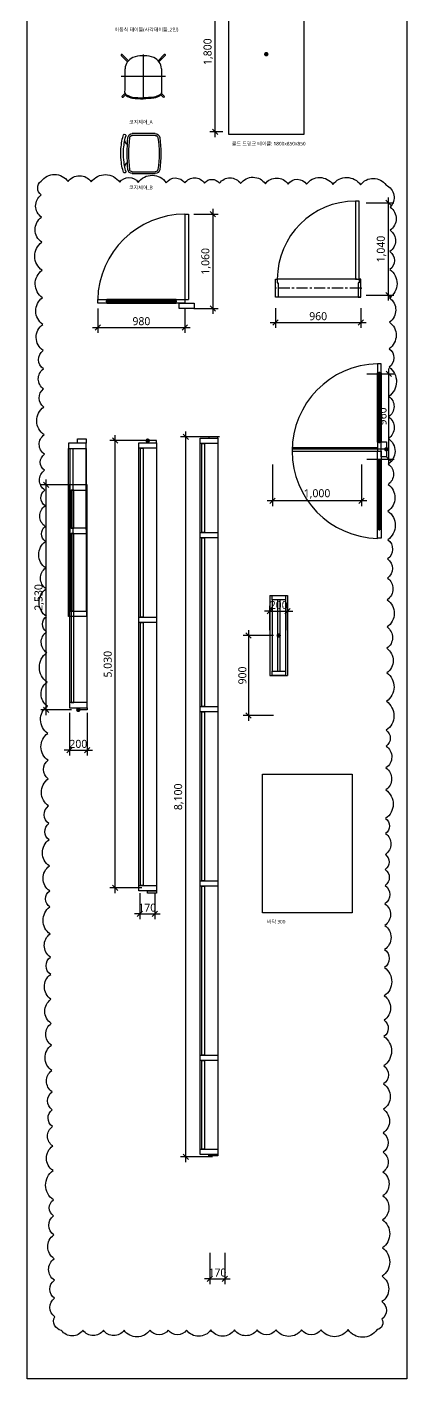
# Model space of a CAD drawing. Header units: millimetres. Extents: x 2064555 to 2090020, y 231383 to 257129.
# Drawn here: x 2064555 to 2068827, y 231383 to 246592 of the extents above; entities that cross this region are included whole.
import ezdxf

# ---------------------------------------------------------------- set-up
doc = ezdxf.new("R2010")
doc.units = ezdxf.units.MM
doc.header["$LTSCALE"] = 100
doc.linetypes.add('CENTER', pattern=[2, 1.25, -0.25, 0.25, -0.25])
doc.layers.add('#GRS_Check', color=61, linetype='Continuous', plot=False)
doc.layers.add('바닥 300', color=6, linetype='Continuous', plot=False)
for name, color, linetype in [('Legend', 255, 'CENTER'), ('WALL 100 CENTERLINE', 1, 'CENTER'), ('가구', 5, 'Continuous'), ('문 1000x960', 5, 'Continuous'), ('문 1040x960', 4, 'Continuous'), ('문 1060x980', 4, 'Continuous'), ('신규', 1, 'Continuous'), ('주방설비', 3, 'Continuous'), ('창문', 4, 'Continuous'), ('커튼월 2530', 5, 'Continuous'), ('커튼월 5090', 5, 'Continuous'), ('커튼월 8100', 5, 'Continuous')]:
    doc.layers.add(name, color=color, linetype=linetype)
doc.styles.add('맑은고딕_보통', font='malgun.ttf')
doc.dimstyles.new('L-60', dxfattribs={"dimscale": 60, "dimtxt": 1.5, "dimasz": 1, "dimexe": 1, "dimexo": 1, "dimgap": 0.4, "dimtad": 1, "dimdec": 0, "dimrnd": 0.05, "dimdsep": 46, "dimlunit": 6, "dimtxsty": '맑은고딕_보통', "dimblk": 'OBLIQUE', "dimcen": 2.5, "dimdle": 1, "dimclrd": 1, "dimclre": 1, "dimclrt": 3, "dimadec": 0, "dimazin": 0, "dimtfac": 1, "dimtdec": 0, "dimtix": 1, "dimtmove": 2, "dimatfit": 3, "dimldrblk": 'DOT', "dimfxl": 1, "dimlwd": -1, "dimlwe": -1, "dimarcsym": 0})

# ---------------------------------------------------------------- blocks, each defined once
blk = doc.blocks.new('_Oblique')
at = {"color": 0, "linetype": 'ByBlock', "lineweight": -2}
blk.add_line((-0.5, -0.5), (0.5, 0.5), dxfattribs=at)
blk = doc.blocks.new('*D21')
at = {"color": 1, "transparency": 16777216}
for p, q in [((2066757, 247214), (2066611, 247214)), ((2066671, 245354), (2066671, 247274)), ((2066757, 245414), (2066611, 245414))]:
    blk.add_line(p, q, dxfattribs=at)
at = {"layer": 'DEFPOINTS', "color": 0, "transparency": 16777216}
for p in [(2066671, 247214), (2066817, 247214), (2066817, 245414)]:
    blk.add_point(p, dxfattribs=at)
at = {"color": 1, "transparency": 16777216, "xscale": 60, "yscale": 60, "zscale": 60}
for p, rotation in [((2066671, 247214), 90), ((2066671, 245414), 270)]:
    blk.add_blockref('_Oblique', p, dxfattribs=dict(at, rotation=rotation))
at = {"color": 3, "transparency": 16777216, "insert": (2066593, 246314), "char_height": 90, "attachment_point": 5, "rotation": 90, "style": '맑은고딕_보통'}
blk.add_mtext('1,800', dxfattribs=at)
blk = doc.blocks.new('_Dot')
at = {"color": 0, "linetype": 'ByBlock', "lineweight": -2}
blk.add_line((-0.5, 0), (-1, 0), dxfattribs=at)
at = {"color": 0, "linetype": 'ByBlock', "const_width": 0.5}
blk.add_lwpolyline([(-0.25, 0, 1), (0.25, 0, 1)], format="xyb", close=True, dxfattribs=at)
blk = doc.blocks.new('콜드 드링크 테이블 1800x850x850')
at = {"const_width": 25}
blk.add_lwpolyline([(-12.5, 0, 1), (12.5, 0, 1)], format="xyb", close=True, dxfattribs=at)
at = {"layer": '주방설비', "color": 2}
blk.add_lwpolyline([(-900, -425), (900, -425), (900, 425), (-900, 425)], close=True, dxfattribs=at)
blk = doc.blocks.new('코지체어-A')
at = {"layer": '가구', "color": 5, "linetype": 'Continuous'}
for p, q in [((-247, 236), (-177, 167)), ((-237, 247), (-167, 178)), ((237, 247), (167, 178)), ((247, 236), (177, 167)), ((-205, -189), (-237, -221)), ((-199, -204), (-226, -231)), ((199, -204), (226, -231)), ((205, -189), (237, -221))]:
    blk.add_line(p, q, dxfattribs=at)
at = {"layer": '가구', "color": 3, "linetype": 'Continuous'}
blk.add_line((0, 234), (-12, 234), dxfattribs=at)
at = {"layer": '가구', "lineweight": -3}
for p, q in [((0, 249), (0, -249)), ((249, 0), (-249, 0))]:
    blk.add_line(p, q, dxfattribs=at)
at = {"layer": '가구', "color": 4, "linetype": 'Continuous'}
blk.add_line((0, 234), (12, 234), dxfattribs=at)
for points in [[(-205, -178, 0.256845), (-192, -213, 0.121574), (-121, -243, 0.031027), (0, -249)], [(-205, -178, 0.221585), (-187, -206, 0.085947), (-119, -232, 0.030935), (0, -238, 0.030935)], [(205, -178, -0.256845), (192, -213, -0.121574), (121, -243, -0.031027), (0, -249)], [(205, -178, -0.221585), (187, -206, -0.085947), (119, -232, -0.030935), (0, -238, -0.030935)]]:
    blk.add_lwpolyline(points, format="xyb", dxfattribs=at)
at = {"layer": '가구', "color": 5, "linetype": 'Continuous'}
for centre, start, end in [((-242, 242), 45.3113, 225.3113), ((242, 242), 314.6887, 134.6887), ((-232, -226), 134.6876, 314.6876), ((232, -226), 225.3124, 45.3124)]:
    blk.add_arc(centre, 7.5, start, end, dxfattribs=at)
at = {"layer": '가구', "color": 4, "linetype": 'Continuous'}
for centre, radius, start, end in [((-59, 81), 145, 113.6838, 177.6253), ((-8, -70), 304, 90.639, 111.0662), ((9, -70), 304, 68.9338, 89.361), ((60, 81), 145, 2.3747, 66.3162), ((-5132, 33), 4928, 359.2988, 0.6305), ((5132, 33), 4928, 179.3695, 180.7012), ((-10139, -43), 9935, 359.2165, 0.0881), ((10139, -43), 9935, 179.911, 180.7826)]:
    blk.add_arc(centre, radius, start, end, dxfattribs=at)
blk = doc.blocks.new('코지체어-B')
at = {"layer": '가구'}
for p, q in [((-225, -129), (-225, 129)), ((225, 129), (225, -129))]:
    blk.add_line(p, q, dxfattribs=at)
at = {"layer": '가구', "color": 252}
for p, q in [((-205, -129), (-205, 129)), ((205, 129), (205, -129))]:
    blk.add_line(p, q, dxfattribs=at)
at = {"layer": '가구'}
for centre, radius, start, end in [((-175, 129), 50, 95.1035, 180), ((-202, 215), 15.1, 122.317, 290.8575), ((-119, -3), 248, 104.3624, 111.4315), ((-119, -3), 218, 104.3624, 110.7185), ((-40, -312), 567, 96.0543, 104.3624), ((0, -1699), 1886, 84.5415, 95.4585), ((-40, -312), 537, 96.0543, 104.3624), ((-300, -72), 327, 51.6297, 61.2107), ((-12, -389), 647, 90.0018, 97.7778), ((-12, -390), 618, 90.0019, 97.8424), ((-13, -809), 1037, 83.9457, 90), ((-13, -809), 1067, 83.9457, 90), ((300, -72), 327, 118.7893, 128.3703), ((40, -312), 537, 75.6376, 83.9457), ((40, -312), 567, 75.6376, 83.9457), ((119, -3), 218, 69.2634, 75.6376), ((175, 129), 50, 0, 84.8965), ((119, -3), 248, 68.5685, 75.6376), ((202, 215), 15.1, 249.1425, 57.683), ((-175, -129), 50, 180, 262.0259), ((175, -129), 50, 277.9741, 0), ((0, 1036), 1228, 261.48, 278.52)]:
    blk.add_arc(centre, radius, start, end, dxfattribs=at)
at = {"layer": '가구', "color": 252}
for centre, radius, start, end in [((-175, 129), 30, 95.1035, 180), ((0, -1699), 1866, 84.5415, 95.4585), ((175, 129), 30, 0, 84.8965), ((-175, -129), 30, 180, 262.0259), ((175, -129), 30, 277.9741, 0), ((0, 1036), 1208, 261.48, 278.52)]:
    blk.add_arc(centre, radius, start, end, dxfattribs=at)
blk = doc.blocks.new('*D38')
at = {"layer": '#GRS_Check', "color": 1, "transparency": 16777216}
for p, q in [((2067349, 243430), (2067349, 243207)), ((2068309, 243430), (2068309, 243207)), ((2067289, 243267), (2068369, 243267))]:
    blk.add_line(p, q, dxfattribs=at)
at = {"layer": 'DEFPOINTS', "color": 0, "transparency": 16777216}
for p in [(2067349, 243490), (2068309, 243490), (2068309, 243267)]:
    blk.add_point(p, dxfattribs=at)
at = {"layer": '#GRS_Check', "color": 1, "transparency": 16777216, "xscale": 60, "yscale": 60, "zscale": 60, "rotation": 180}
blk.add_blockref('_Oblique', (2067349, 243267), dxfattribs=at)
at = {"layer": '#GRS_Check', "color": 1, "transparency": 16777216, "xscale": 60, "yscale": 60, "zscale": 60}
blk.add_blockref('_Oblique', (2068309, 243267), dxfattribs=at)
at = {"layer": '#GRS_Check', "color": 3, "transparency": 16777216, "insert": (2067829, 243338), "char_height": 90, "attachment_point": 5, "style": '맑은고딕_보통'}
blk.add_mtext('960', dxfattribs=at)
blk = doc.blocks.new('*U56')
at = {"const_width": 12.5}
blk.add_lwpolyline([(-6, 0, 1), (6, 0, 1)], format="xyb", close=True, dxfattribs=at)
at = {"layer": 'WALL 100 CENTERLINE'}
blk.add_line((0, 0), (-960, 0), dxfattribs=at)
at = {"layer": '문 1040x960'}
for p, q in [((-20, 980), (-60, 980)), ((-60, 980), (-60, 100)), ((-20, 100), (-20, 980)), ((-960, -100), (-960, 100)), ((-960, 100), (-940, 100)), ((-40, 100), (-940, 100)), ((-940, 100), (-940, 60)), ((-940, 60), (-930, 60)), ((-930, 60), (-930, -100)), ((-60, 100), (-20, 100)), ((-20, 60), (-30, 60)), ((-30, 60), (-30, -100)), ((0, 100), (-20, 100)), ((-20, 100), (-20, 60)), ((0, -100), (0, 100)), ((-930, -100), (-960, -100)), ((-10, -100), (-930, -100)), ((-30, -100), (0, -100))]:
    blk.add_line(p, q, dxfattribs=at)
at = {"layer": '문 1040x960', "ltscale": 50}
blk.add_line((-960, -100), (-960, 100), dxfattribs=at)
at = {"layer": '문 1040x960', "ltscale": 3}
blk.add_arc((-60, 100), 880, 90, 180, dxfattribs=at)
blk = doc.blocks.new('*U73')
at = {"layer": '문 1000x960'}
for p, q in [((-1060, 20), (-100, 20)), ((0, 0), (-1060, 0)), ((-1060, -20), (-100, -20)), ((0, -60), (0, -60))]:
    blk.add_line(p, q, dxfattribs=at)
for points in [[(-60, 960), (-100, 960), (-100, -20), (-60, -20)], [(-60, 860), (-60, 80), (-100, 80), (-100, 860)], [(-74, 867), (-74, 74), (-86, 74), (-86, 867)], [(0, -85), (-60, -85), (-60, 85), (0, 85)], [(-60, -1000), (-100, -1000), (-100, -20), (-60, -20)], [(-60, -900), (-60, -120), (-100, -120), (-100, -900)], [(-74, -907), (-74, -114), (-86, -114), (-86, -907)]]:
    blk.add_lwpolyline(points, close=True, dxfattribs=at)
at = {"layer": '문 1000x960', "const_width": 25}
blk.add_lwpolyline([(-12, 0, 1), (12, 0, 1)], format="xyb", close=True, dxfattribs=at)
at = {"layer": '문 1000x960'}
for start, end in [(91.293, 179.99), (180.01, 268.707)]:
    blk.add_arc((-78, -20), 982, start, end, dxfattribs=at)
blk = doc.blocks.new('*U54')
at = {"layer": '커튼월 2530', "color": 5}
for p, q in [((-99, -915), (-100, 915)), ((100, 915), (101, -885)), ((101, -915), (100, 915))]:
    blk.add_line(p, q, dxfattribs=at)
at = {"layer": '커튼월 2530'}
for points in [[(-100, 975), (-100, 915), (100, 915), (100, 975)], [(-49, -915), (-79, -915), (-80, 915), (-50, 915)], [(-99, -975), (-99, -915), (101, -915), (101, -975)]]:
    blk.add_lwpolyline(points, close=True, dxfattribs=at)
at = {"layer": '커튼월 2530', "ltscale": 2}
blk.add_lwpolyline([(100, 1025), (100, 975), (0, 975), (0, 1025)], close=True, dxfattribs=at)
blk = doc.blocks.new('커튼월 8100')
at = {"layer": '커튼월 8100', "color": 5}
for p, q in [((-200, -1075), (-200, -75)), ((0, -75), (0, -1075)), ((-200, -3035), (-200, -1135)), ((0, -1135), (0, -3035)), ((-200, -4995), (-200, -3095)), ((0, -3095), (0, -4995)), ((-200, -6955), (-200, -5055)), ((0, -5055), (0, -6955)), ((-200, -8015), (-200, -7015)), ((0, -7015), (0, -8015))]:
    blk.add_line(p, q, dxfattribs=at)
at = {"layer": '커튼월 8100', "ltscale": 2}
for points in [[(0, -15), (0, 0), (-100, 0), (-100, -15)], [(0, -8075), (0, -8090), (-100, -8090), (-100, -8075)]]:
    blk.add_lwpolyline(points, close=True, dxfattribs=at)
at = {"layer": '커튼월 8100'}
for points in [[(-200, -75), (-200, -15), (0, -15), (0, -75)], [(-150, -1075), (-180, -1075), (-180, -75), (-150, -75)], [(-200, -1135), (-200, -1075), (0, -1075), (0, -1135)], [(-150, -3035), (-180, -3035), (-180, -1135), (-150, -1135)], [(-200, -3095), (-200, -3035), (0, -3035), (0, -3095)], [(-150, -4995), (-180, -4995), (-180, -3095), (-150, -3095)], [(-200, -5055), (-200, -4995), (0, -4995), (0, -5055)], [(-150, -6955), (-180, -6955), (-180, -5055), (-150, -5055)], [(-200, -7015), (-200, -6955), (0, -6955), (0, -7015)], [(-150, -8015), (-180, -8015), (-180, -7015), (-150, -7015)], [(-200, -8075), (-200, -8015), (0, -8015), (0, -8075)]]:
    blk.add_lwpolyline(points, close=True, dxfattribs=at)
blk = doc.blocks.new('*U60')
at = {"const_width": 25}
blk.add_lwpolyline([(-12, 0, 1), (13, 0, 1)], format="xyb", close=True, dxfattribs=at)
at = {"layer": '커튼월 5090', "color": 5}
for p, q in [((85, 100), (1985, 100)), ((2045, 100), (5005, 100)), ((1985, -100), (85, -100)), ((5005, -100), (2045, -100))]:
    blk.add_line(p, q, dxfattribs=at)
at = {"layer": '커튼월 5090', "ltscale": 2}
for points in [[(25, 100), (0, 100), (0, 0), (25, 0)], [(5065, 100), (5090, 100), (5090, -1), (5065, -1)]]:
    blk.add_lwpolyline(points, close=True, dxfattribs=at)
at = {"layer": '커튼월 5090'}
for points in [[(85, -100), (25, -100), (25, 100), (85, 100)], [(2045, -100), (1985, -100), (1985, 100), (2045, 100)], [(5065, -100), (5005, -100), (5005, 100), (5065, 100)], [(1985, -50), (1985, -80), (85, -80), (85, -50)], [(5005, -50), (5005, -80), (2045, -80), (2045, -50)]]:
    blk.add_lwpolyline(points, close=True, dxfattribs=at)
blk = doc.blocks.new('*D39')
at = {"color": 1, "transparency": 16777216}
for p, q in [((2068369, 244614), (2068679, 244614)), ((2068619, 243514), (2068619, 244674)), ((2068369, 243574), (2068679, 243574))]:
    blk.add_line(p, q, dxfattribs=at)
at = {"layer": 'DEFPOINTS', "color": 0, "transparency": 16777216}
for p in [(2068309, 244614), (2068619, 244614), (2068309, 243574)]:
    blk.add_point(p, dxfattribs=at)
at = {"color": 1, "transparency": 16777216, "xscale": 60, "yscale": 60, "zscale": 60}
for p, rotation in [((2068619, 244614), 90), ((2068619, 243574), 270)]:
    blk.add_blockref('_Oblique', p, dxfattribs=dict(at, rotation=rotation))
at = {"color": 3, "transparency": 16777216, "insert": (2068541, 244094), "char_height": 90, "attachment_point": 5, "rotation": 90, "style": '맑은고딕_보통'}
blk.add_mtext('1,040', dxfattribs=at)
blk = doc.blocks.new('*D40')
at = {"color": 1, "transparency": 16777216}
for p, q in [((2065351, 243426), (2065351, 243152)), ((2066331, 243426), (2066331, 243152)), ((2065291, 243212), (2066391, 243212))]:
    blk.add_line(p, q, dxfattribs=at)
at = {"layer": 'DEFPOINTS', "color": 0, "transparency": 16777216}
for p in [(2065351, 243486), (2066331, 243486), (2066331, 243212)]:
    blk.add_point(p, dxfattribs=at)
at = {"color": 1, "transparency": 16777216, "xscale": 60, "yscale": 60, "zscale": 60, "rotation": 180}
blk.add_blockref('_Oblique', (2065351, 243212), dxfattribs=at)
at = {"color": 1, "transparency": 16777216, "xscale": 60, "yscale": 60, "zscale": 60}
blk.add_blockref('_Oblique', (2066331, 243212), dxfattribs=at)
at = {"color": 3, "transparency": 16777216, "insert": (2065841, 243282), "char_height": 90, "attachment_point": 5, "style": '맑은고딕_보통'}
blk.add_mtext('980', dxfattribs=at)
blk = doc.blocks.new('*D41')
at = {"color": 1, "transparency": 16777216}
for p, q in [((2066431, 244486), (2066706, 244486)), ((2066646, 244546), (2066646, 243366)), ((2066431, 243426), (2066706, 243426))]:
    blk.add_line(p, q, dxfattribs=at)
at = {"layer": 'DEFPOINTS', "color": 0, "transparency": 16777216}
for p in [(2066371, 244486), (2066371, 243426), (2066646, 243426)]:
    blk.add_point(p, dxfattribs=at)
at = {"color": 1, "transparency": 16777216, "xscale": 60, "yscale": 60, "zscale": 60}
for p, rotation in [((2066646, 244486), 90), ((2066646, 243426), 270)]:
    blk.add_blockref('_Oblique', p, dxfattribs=dict(at, rotation=rotation))
at = {"color": 3, "transparency": 16777216, "insert": (2066568, 243956), "char_height": 90, "attachment_point": 5, "rotation": 90, "style": '맑은고딕_보통'}
blk.add_mtext('1,060', dxfattribs=at)
blk = doc.blocks.new('문 1060X980')
at = {"layer": '문 1060x980'}
for p, q in [((-105, 1060), (-105, 100)), ((-105, 1060), (-65, 1060)), ((-65, 1060), (-65, 100)), ((-145, 0), (-145, 0)), ((-105, 100), (-65, 100))]:
    blk.add_line(p, q, dxfattribs=at)
for points in [[(-1085, 60), (-1085, 100), (-105, 100), (-105, 60)], [(-992, 74), (-199, 74), (-199, 86), (-992, 86)], [(-985, 60), (-205, 60), (-205, 100), (-985, 100)], [(-170, 0), (-170, 60), (0, 60), (0, 0)]]:
    blk.add_lwpolyline(points, close=True, dxfattribs=at)
blk.add_arc((-105, 78), 982, 90.01, 178.707, dxfattribs=at)
blk = doc.blocks.new('*D43')
at = {"color": 1, "transparency": 16777216}
for p, q in [((2068623, 241672), (2068623, 242752)), ((2068376, 242692), (2068683, 242692)), ((2068376, 241732), (2068683, 241732))]:
    blk.add_line(p, q, dxfattribs=at)
at = {"layer": 'DEFPOINTS', "color": 0, "transparency": 16777216}
for p in [(2068316, 242692), (2068623, 242692), (2068316, 241732)]:
    blk.add_point(p, dxfattribs=at)
at = {"color": 1, "transparency": 16777216, "xscale": 60, "yscale": 60, "zscale": 60}
for p, rotation in [((2068623, 242692), 90), ((2068623, 241732), 270)]:
    blk.add_blockref('_Oblique', p, dxfattribs=dict(at, rotation=rotation))
at = {"color": 3, "transparency": 16777216, "insert": (2068553, 242212), "char_height": 90, "attachment_point": 5, "rotation": 90, "style": '맑은고딕_보통'}
blk.add_mtext('960', dxfattribs=at)
blk = doc.blocks.new('*D44')
at = {"color": 1, "transparency": 16777216}
for p, q in [((2067316, 241672), (2067316, 241201)), ((2068316, 241672), (2068316, 241201)), ((2068376, 241261), (2067256, 241261))]:
    blk.add_line(p, q, dxfattribs=at)
at = {"layer": 'DEFPOINTS', "color": 0, "transparency": 16777216}
for p in [(2067316, 241732), (2068316, 241732), (2067316, 241261)]:
    blk.add_point(p, dxfattribs=at)
at = {"color": 1, "transparency": 16777216, "xscale": 60, "yscale": 60, "zscale": 60, "rotation": 180}
blk.add_blockref('_Oblique', (2067316, 241261), dxfattribs=at)
at = {"color": 1, "transparency": 16777216, "xscale": 60, "yscale": 60, "zscale": 60}
blk.add_blockref('_Oblique', (2068316, 241261), dxfattribs=at)
at = {"color": 3, "transparency": 16777216, "insert": (2067816, 241339), "char_height": 90, "attachment_point": 5, "style": '맑은고딕_보통'}
blk.add_mtext('1,000', dxfattribs=at)
blk = doc.blocks.new('*D45')
at = {"color": 1, "transparency": 16777216}
for p, q in [((2065101, 241440), (2064710, 241440)), ((2064770, 238850), (2064770, 241500)), ((2065057, 238910), (2064710, 238910))]:
    blk.add_line(p, q, dxfattribs=at)
at = {"layer": 'DEFPOINTS', "color": 0, "transparency": 16777216}
for p in [(2064770, 241440), (2065161, 241440), (2065117, 238910)]:
    blk.add_point(p, dxfattribs=at)
at = {"color": 1, "transparency": 16777216, "xscale": 60, "yscale": 60, "zscale": 60}
for p, rotation in [((2064770, 241440), 90), ((2064770, 238910), 270)]:
    blk.add_blockref('_Oblique', p, dxfattribs=dict(at, rotation=rotation))
at = {"color": 3, "transparency": 16777216, "insert": (2064692, 240175), "char_height": 90, "attachment_point": 5, "rotation": 90, "style": '맑은고딕_보통'}
blk.add_mtext('2,530', dxfattribs=at)
blk = doc.blocks.new('*D46')
at = {"color": 1, "transparency": 16777216}
for p, q in [((2065548, 236848), (2065548, 241999)), ((2065892, 241939), (2065488, 241939)), ((2065847, 236908), (2065488, 236908))]:
    blk.add_line(p, q, dxfattribs=at)
at = {"layer": 'DEFPOINTS', "color": 0, "transparency": 16777216}
for p in [(2065548, 241939), (2065952, 241939), (2065907, 236908)]:
    blk.add_point(p, dxfattribs=at)
at = {"color": 1, "transparency": 16777216, "xscale": 60, "yscale": 60, "zscale": 60}
for p, rotation in [((2065548, 241939), 90), ((2065548, 236908), 270)]:
    blk.add_blockref('_Oblique', p, dxfattribs=dict(at, rotation=rotation))
at = {"color": 3, "transparency": 16777216, "insert": (2065470, 239424), "char_height": 90, "attachment_point": 5, "rotation": 90, "style": '맑은고딕_보통'}
blk.add_mtext('5,030', dxfattribs=at)
blk = doc.blocks.new('*D47')
at = {"color": 1, "transparency": 16777216}
for p, q in [((2066721, 241982), (2066280, 241982)), ((2066340, 233822), (2066340, 242042)), ((2066641, 233882), (2066280, 233882))]:
    blk.add_line(p, q, dxfattribs=at)
at = {"layer": 'DEFPOINTS', "color": 0, "transparency": 16777216}
for p in [(2066340, 241982), (2066781, 241982), (2066701, 233882)]:
    blk.add_point(p, dxfattribs=at)
at = {"color": 1, "transparency": 16777216, "xscale": 60, "yscale": 60, "zscale": 60}
for p, rotation in [((2066340, 241982), 90), ((2066340, 233882), 270)]:
    blk.add_blockref('_Oblique', p, dxfattribs=dict(at, rotation=rotation))
at = {"color": 3, "transparency": 16777216, "insert": (2066262, 237932), "char_height": 90, "attachment_point": 5, "rotation": 90, "style": '맑은고딕_보통'}
blk.add_mtext('8,100', dxfattribs=at)
blk = doc.blocks.new('*D48')
at = {"color": 1, "transparency": 16777216}
for p, q in [((2065032, 238875), (2065032, 238397)), ((2065232, 238875), (2065232, 238397)), ((2065032, 238457), (2064972, 238457)), ((2065032, 238457), (2065232, 238457)), ((2065232, 238457), (2065292, 238457))]:
    blk.add_line(p, q, dxfattribs=at)
at = {"layer": 'DEFPOINTS', "color": 0, "transparency": 16777216}
for p in [(2065032, 238935), (2065232, 238935), (2065232, 238457)]:
    blk.add_point(p, dxfattribs=at)
at = {"color": 1, "transparency": 16777216, "xscale": 60, "yscale": 60, "zscale": 60}
blk.add_blockref('_Oblique', (2065032, 238457), dxfattribs=at)
at = {"color": 1, "transparency": 16777216, "xscale": 60, "yscale": 60, "zscale": 60, "rotation": 180}
blk.add_blockref('_Oblique', (2065232, 238457), dxfattribs=at)
at = {"color": 3, "transparency": 16777216, "insert": (2065132, 238527), "char_height": 90, "attachment_point": 5, "style": '맑은고딕_보통'}
blk.add_mtext('200', dxfattribs=at)
blk = doc.blocks.new('*D49')
at = {"color": 1, "transparency": 16777216}
for p, q in [((2065822, 236848), (2065822, 236555)), ((2065992, 236848), (2065992, 236555)), ((2065822, 236615), (2065762, 236615)), ((2065822, 236615), (2065992, 236615)), ((2065992, 236615), (2066052, 236615))]:
    blk.add_line(p, q, dxfattribs=at)
at = {"layer": 'DEFPOINTS', "color": 0, "transparency": 16777216}
for p in [(2065822, 236908), (2065992, 236908), (2065992, 236615)]:
    blk.add_point(p, dxfattribs=at)
at = {"color": 1, "transparency": 16777216, "xscale": 60, "yscale": 60, "zscale": 60}
blk.add_blockref('_Oblique', (2065822, 236615), dxfattribs=at)
at = {"color": 1, "transparency": 16777216, "xscale": 60, "yscale": 60, "zscale": 60, "rotation": 180}
blk.add_blockref('_Oblique', (2065992, 236615), dxfattribs=at)
at = {"color": 3, "transparency": 16777216, "insert": (2065907, 236685), "char_height": 90, "attachment_point": 5, "style": '맑은고딕_보통'}
blk.add_mtext('170', dxfattribs=at)
blk = doc.blocks.new('*D50')
at = {"color": 1, "transparency": 16777216}
for p, q in [((2066611, 232804), (2066611, 232449)), ((2066781, 232804), (2066781, 232449)), ((2066611, 232509), (2066551, 232509)), ((2066611, 232509), (2066781, 232509)), ((2066781, 232509), (2066841, 232509))]:
    blk.add_line(p, q, dxfattribs=at)
at = {"layer": 'DEFPOINTS', "color": 0, "transparency": 16777216}
for p in [(2066611, 232864), (2066781, 232864), (2066781, 232509)]:
    blk.add_point(p, dxfattribs=at)
at = {"color": 1, "transparency": 16777216, "xscale": 60, "yscale": 60, "zscale": 60}
blk.add_blockref('_Oblique', (2066611, 232509), dxfattribs=at)
at = {"color": 1, "transparency": 16777216, "xscale": 60, "yscale": 60, "zscale": 60, "rotation": 180}
blk.add_blockref('_Oblique', (2066781, 232509), dxfattribs=at)
at = {"color": 3, "transparency": 16777216, "insert": (2066696, 232580), "char_height": 90, "attachment_point": 5, "style": '맑은고딕_보통'}
blk.add_mtext('170', dxfattribs=at)
blk = doc.blocks.new('*U80')
at = {"const_width": 25}
blk.add_lwpolyline([(-12, 0, 1), (13, 0, 1)], format="xyb", close=True, dxfattribs=at)
at = {"layer": '창문'}
for p, q in [((-450, 100), (450, 100)), ((-400, 75), (400, 75)), ((-400, 12), (400, 12)), ((-450, -100), (450, -100)), ((-400, -12), (400, -12)), ((-400, -75), (400, -75))]:
    blk.add_line(p, q, dxfattribs=at)
at = {"layer": '창문', "ltscale": 2}
for p, q in [((-450, -100), (-450, 100)), ((450, -100), (450, 100))]:
    blk.add_line(p, q, dxfattribs=at)
at = {"layer": '창문'}
for points in [[(-400, -75), (-450, -75), (-450, 75), (-400, 75)], [(450, -75), (400, -75), (400, 75), (450, 75)]]:
    blk.add_lwpolyline(points, close=True, dxfattribs=at)
blk = doc.blocks.new('*D52')
at = {"color": 1, "transparency": 16777216}
for p, q in [((2067325, 239747), (2066987, 239747)), ((2067047, 239807), (2067047, 238787)), ((2067325, 238847), (2066987, 238847))]:
    blk.add_line(p, q, dxfattribs=at)
at = {"layer": 'DEFPOINTS', "color": 0, "transparency": 16777216}
for p in [(2067385, 239747), (2067047, 238847), (2067385, 238847)]:
    blk.add_point(p, dxfattribs=at)
at = {"color": 1, "transparency": 16777216, "xscale": 60, "yscale": 60, "zscale": 60}
for p, rotation in [((2067047, 239747), 90), ((2067047, 238847), 270)]:
    blk.add_blockref('_Oblique', p, dxfattribs=dict(at, rotation=rotation))
at = {"color": 3, "transparency": 16777216, "insert": (2066977, 239297), "char_height": 90, "attachment_point": 5, "rotation": 90, "style": '맑은고딕_보통'}
blk.add_mtext('900', dxfattribs=at)
blk = doc.blocks.new('*D53')
at = {"color": 1, "transparency": 16777216}
for p, q in [((2067285, 240019), (2067225, 240019)), ((2067285, 239807), (2067285, 240079)), ((2067285, 240019), (2067485, 240019)), ((2067485, 239807), (2067485, 240079)), ((2067485, 240019), (2067545, 240019))]:
    blk.add_line(p, q, dxfattribs=at)
at = {"layer": 'DEFPOINTS', "color": 0, "transparency": 16777216}
for p in [(2067485, 240019), (2067285, 239747), (2067485, 239747)]:
    blk.add_point(p, dxfattribs=at)
at = {"color": 1, "transparency": 16777216, "xscale": 60, "yscale": 60, "zscale": 60}
blk.add_blockref('_Oblique', (2067285, 240019), dxfattribs=at)
at = {"color": 1, "transparency": 16777216, "xscale": 60, "yscale": 60, "zscale": 60, "rotation": 180}
blk.add_blockref('_Oblique', (2067485, 240019), dxfattribs=at)
at = {"color": 3, "transparency": 16777216, "insert": (2067385, 240089), "char_height": 90, "attachment_point": 5, "style": '맑은고딕_보통'}
blk.add_mtext('200', dxfattribs=at)
blk = doc.blocks.new('*U59')
at = {"layer": '커튼월 2530', "color": 5}
for p, q in [((85, 100), (1985, 100)), ((2045, 100), (2470, 100)), ((1985, -100), (85, -100)), ((2470, -100), (2045, -100))]:
    blk.add_line(p, q, dxfattribs=at)
at = {"layer": '커튼월 2530', "const_width": 25}
blk.add_lwpolyline([(-12, 0, 1), (12, 0, 1)], format="xyb", close=True, dxfattribs=at)
at = {"layer": '커튼월 2530', "ltscale": 2}
blk.add_lwpolyline([(25, 100), (0, 100), (0, 0), (25, 0)], close=True, dxfattribs=at)
at = {"layer": '커튼월 2530'}
for points in [[(85, -100), (25, -100), (25, 100), (85, 100)], [(2045, -100), (1985, -100), (1985, 100), (2045, 100)], [(2530, -100), (2470, -100), (2470, 100), (2530, 100)], [(1985, -50), (1985, -80), (85, -80), (85, -50)], [(2470, -50), (2470, -80), (2045, -80), (2045, -50)]]:
    blk.add_lwpolyline(points, close=True, dxfattribs=at)

msp = doc.modelspace()

# ---------------------------------------------------------------- linework, layer by layer
at = {"layer": 'Legend', "linetype": 'ByBlock'}
msp.add_lwpolyline([(2064555.3, 256318.1), (2068827.1, 256318.1), (2068827.1, 231383.4), (2064555.3, 231383.4)], close=True, dxfattribs=at)
at = {"layer": '바닥 300'}
msp.add_lwpolyline([(2067201, 238187.9), (2068211.9, 238187.9), (2068211.9, 236627.5), (2067201, 236627.5)], close=True, dxfattribs=at)
at = {"layer": '신규'}
msp.add_lwpolyline([(2064713.7, 244856.1, -0.5205671), (2065015.8, 244852.8, -0.5205671), (2065277, 244849.9, -0.5205671), (2065597.1, 244846.4, -0.5205671), (2065804.9, 244844.1, -0.5205671), (2066120.2, 244840.6, -0.5205671), (2066327.9, 244838.3, -0.5205671), (2066551.4, 244835.8, -0.5205671), (2066718.1, 244834, -0.5205671), (2066957.3, 244831.3, -0.5205671), (2067235.4, 244828.3, -0.5205671), (2067490.1, 244825.5, -0.5205671), (2067697.5, 244823.2, -0.5205671), (2067994.8, 244819.9, -0.5205671), (2068306, 244816.4, -0.5205671), (2068592, 244813.3, -0.5205671), (2068638.8, 244565.3, -0.5205671), (2068636.8, 244305, -0.5205671), (2068635, 244065, -0.5205671), (2068633.5, 243864.2, -0.5205671), (2068631.1, 243544.8, -0.5205671), (2068629.1, 243272.2, -0.5205671), (2068626.9, 242973.4, -0.5205671), (2068625.3, 242764.5, -0.5205671), (2068622.8, 242437.2, -0.5205671), (2068621.1, 242206.5, -0.5205671), (2068619.3, 241962.7, -0.5205671), (2068617.1, 241674.6, -0.5205671), (2068615.4, 241446.3, -0.5205671), (2068613.2, 241146.2, -0.5205671), (2068610.8, 240823.8, -0.5205671), (2068609.1, 240607.7, -0.5205671), (2068607.5, 240393.1, -0.5205671), (2068605.7, 240148.9, -0.5205671), (2068603.4, 239842.5, -0.5205671), (2068601.6, 239602.8, -0.5205671), (2068599.5, 239326.8, -0.5205671), (2068597.1, 239006.4, -0.5205671), (2068594.7, 238680.2, -0.5205671), (2068593.4, 238503, -0.5205671), (2068591.5, 238257.4, -0.5205671), (2068589.7, 238009.7, -0.5205671), (2068587.2, 237688.1, -0.5205671), (2068586, 237518.7, -0.5205671), (2068584.2, 237282.7, -0.5205671), (2068583, 237115.1, -0.5205671), (2068581.6, 236936, -0.5205671), (2068580.1, 236729, -0.5205671), (2068578.2, 236486, -0.5205671), (2068576.2, 236214.2, -0.5205671), (2068574.7, 236010.6, -0.5205671), (2068572.3, 235693.5, -0.5205671), (2068570.2, 235418.5, -0.5205671), (2068568.9, 235235, -0.5205671), (2068566.4, 234905.4, -0.5205671), (2068564.9, 234702.4, -0.5205671), (2068562.7, 234416.6, -0.5205671), (2068560.7, 234152, -0.5205671), (2068559.1, 233933.5, -0.5205671), (2068557.4, 233712.6, -0.5205671), (2068555.4, 233444.2, -0.5205671), (2068553.4, 233172.9, -0.5205671), (2068551.1, 232859, -0.5205671), (2068548.7, 232539.2, -0.5205671), (2068546.5, 232252.9, -0.5205671), (2068545, 232056.7, -0.5205671), (2068492.1, 231938.9, -0.5205671), (2068164.3, 231938.1, -0.5205671), (2067860.7, 231937.4, -0.5205671), (2067642.2, 231936.8, -0.5205671), (2067356.3, 231936.1, -0.5205671), (2067142, 231935.6, -0.5205671), (2066889, 231935, -0.5205671), (2066621, 231934.3, -0.5205671), (2066349.6, 231933.7, -0.5205671), (2066142.5, 231933.2, -0.5205671), (2065938.1, 231932.6, -0.5205671), (2065646.6, 231931.9, -0.5205671), (2065413.6, 231931.4, -0.5205671), (2065184.4, 231930.8, -0.5205671), (2064942.3, 231930.2, -0.5205671), (2064867.4, 232082.8, -0.5205671), (2064864.9, 232291.5, -0.5205671), (2064862.4, 232493.9, -0.5205671), (2064859.5, 232736.2, -0.5205671), (2064856.3, 233004.1, -0.5205671), (2064853.7, 233218.4, -0.5205671), (2064851.6, 233398.1, -0.5205671), (2064847.6, 233727.7, -0.5205671), (2064844.2, 234005.1, -0.5205671), (2064841.6, 234224.2, -0.5205671), (2064839.3, 234412.1, -0.5205671), (2064836.9, 234614.4, -0.5205671), (2064834, 234852.7, -0.5205671), (2064830.6, 235138.8, -0.5205671), (2064827.7, 235383.4, -0.5205671), (2064824.4, 235654.4, -0.5205671), (2064821, 235934.1, -0.5205671), (2064818.7, 236129, -0.5205671), (2064815.5, 236389.9, -0.5205671), (2064811.9, 236692.8, -0.5205671), (2064809.7, 236873.8, -0.5205671), (2064806.4, 237154.1, -0.5205671), (2064802.8, 237449.9, -0.5205671), (2064800.6, 237630.7, -0.5205671), (2064798.2, 237829.8, -0.5205671), (2064794.5, 238135.6, -0.5205671), (2064792.1, 238342.6, -0.5205671), (2064788.4, 238645.9, -0.5205671), (2064784.7, 238951.4, -0.5205671), (2064781.5, 239223.3, -0.5205671), (2064777.5, 239553.8, -0.5205671), (2064774.7, 239788.5, -0.5205671), (2064772.6, 239962.1, -0.5205671), (2064768.8, 240272.2, -0.5205671), (2064766, 240506.2, -0.5205671), (2064762.4, 240804.9, -0.5205671), (2064760.4, 240973.3, -0.5205671), (2064757.6, 241206.1, -0.5205671), (2064755.5, 241381.4, -0.5205671), (2064752.8, 241605.6, -0.5205671), (2064750.6, 241786.3, -0.5205671), (2064748, 242005.1, -0.5205671), (2064744.2, 242317.2, -0.5205671), (2064741.8, 242519.8, -0.5205671), (2064739.1, 242745.2, -0.5205671), (2064736.6, 242952.6, -0.5205671), (2064733, 243246.7, -0.5205671), (2064729.4, 243546.6, -0.5205671), (2064725.7, 243855.3, -0.5205671), (2064721.9, 244170, -0.5205671), (2064718.5, 244453.4, -0.5205671), (2064715.5, 244703, -0.5205671)], format="xyb", close=True, dxfattribs=at)

# ---------------------------------------------------------------- block references
at = {"layer": '#GRS_Check', "xscale": -1, "rotation": 270}
msp.add_blockref('*U59', (2065131.7, 238909.8), dxfattribs=at)
at = {"layer": '가구'}
msp.add_blockref('코지체어-A', (2065861.5, 246034.6), dxfattribs=at)
at = {"layer": '가구', "xscale": -1, "rotation": 90}
msp.add_blockref('코지체어-B', (2065868.1, 245168), dxfattribs=at)
at = {"layer": '문 1000x960'}
msp.add_blockref('*U73', (2068595.6, 241841.5), dxfattribs=at)
at = {"layer": '문 1040x960'}
msp.add_blockref('*U56', (2068309.1, 243653.5), dxfattribs=at)
at = {"layer": '문 1060x980'}
msp.add_blockref('문 1060X980', (2066436.3, 243426.1), dxfattribs=at)
at = {"layer": '주방설비', "rotation": 270}
msp.add_blockref('콜드 드링크 테이블 1800x850x850', (2067245.4, 246286.2), dxfattribs=at)
at = {"layer": '창문', "rotation": 270}
msp.add_blockref('*U80', (2067385, 239747), dxfattribs=at)
at = {"layer": '커튼월 2530'}
msp.add_blockref('*U54', (2065121, 240934.7), dxfattribs=at)
at = {"layer": '커튼월 5090', "rotation": 270}
msp.add_blockref('*U60', (2065912.3, 241938.8), dxfattribs=at)
at = {"layer": '커튼월 8100'}
msp.add_blockref('커튼월 8100', (2066701, 241982), dxfattribs=at)

# ---------------------------------------------------------------- texts
at = {"char_height": 40, "attachment_point": 1, "style": '맑은고딕_보통'}
for s, insert in [('이동식 테이블(사각테이블_2인)', (2065538.8, 246582.9)), ('코지체어_A', (2065703.6, 245542.9)), ('콜드 드링크 테이블: 1800x850x850', (2066858.5, 245299.8)), ('코지체어_B', (2065703.6, 244806.1)), ('바닥 300', (2067252.6, 236547.5))]:
    msp.add_mtext(s, dxfattribs=dict(at, insert=insert))

# ---------------------------------------------------------------- dimensions: what is measured, and where the dimension line sits
at = {"layer": '#GRS_Check'}
dim = msp.add_linear_dim(base=(2068309.1, 243267.4), p1=(2067349.1, 243490), p2=(2068309.1, 243490), dimstyle='L-60', override={"dimfxl": 0, "dimarcsym": 1}, dxfattribs=at)
dim.commit()
dim.dimension.update_dxf_attribs({"geometry": '*D38', "text_midpoint": (2067829.1, 243337.9)})
for base, p1, p2, picture, middle in [((2066671.1, 247213.9), (2066817.4, 245413.9), (2066817.4, 247213.9), '*D21', (2066592.8, 246313.9)), ((2068619.3, 244613.5), (2068309.1, 243573.5), (2068309.1, 244613.5), '*D39', (2068541, 244093.5)), ((2066646.5, 243426.1), (2066371.3, 244486.1), (2066371.3, 243426.1), '*D41', (2066568.2, 243956.1)), ((2068623.1, 242691.9), (2068315.6, 241731.7), (2068315.6, 242691.9), '*D43', (2068552.6, 242211.8)), ((2065548.1, 241938.8), (2065907.1, 236908.4), (2065952.5, 241938.8), '*D46', (2065470.1, 239423.6)), ((2066340.2, 241982), (2066701, 233882), (2066781.2, 241982), '*D47', (2066261.9, 237932)), ((2064769.8, 241440.2), (2065116.9, 238910.5), (2065160.9, 241440.2), '*D45', (2064691.8, 240175.3)), ((2067047.1, 238847), (2067385, 239747), (2067385, 238847), '*D52', (2066976.6, 239297))]:
    dim = msp.add_linear_dim(base=base, p1=p1, p2=p2, angle=90, dimstyle='L-60', override={"dimfxl": 0, "dimarcsym": 1})
    dim.commit()
    dim.dimension.update_dxf_attribs({"geometry": picture, "text_midpoint": middle})
for base, p1, p2, picture, middle in [((2066331.3, 243211.9), (2065351.1, 243486.1), (2066331.3, 243486.1), '*D40', (2065841.2, 243282.4)), ((2067315.8, 241260.9), (2068315.6, 241731.7), (2067315.8, 241731.7), '*D44', (2067815.7, 241339.2)), ((2067485, 240018.9), (2067285, 239747), (2067485, 239747), '*D53', (2067385, 240089.4)), ((2065231.9, 238456.7), (2065031.9, 238934.8), (2065231.9, 238934.8), '*D48', (2065131.9, 238527.2)), ((2065992.1, 236614.6), (2065822.1, 236908.4), (2065992.1, 236908.4), '*D49', (2065907.1, 236685.3)), ((2066781, 232509), (2066611, 232863.8), (2066781, 232863.8), '*D50', (2066696, 232579.7))]:
    dim = msp.add_linear_dim(base=base, p1=p1, p2=p2, dimstyle='L-60', override={"dimfxl": 0, "dimarcsym": 1})
    dim.commit()
    dim.dimension.update_dxf_attribs({"geometry": picture, "text_midpoint": middle})

doc.saveas('drawing.dxf')
